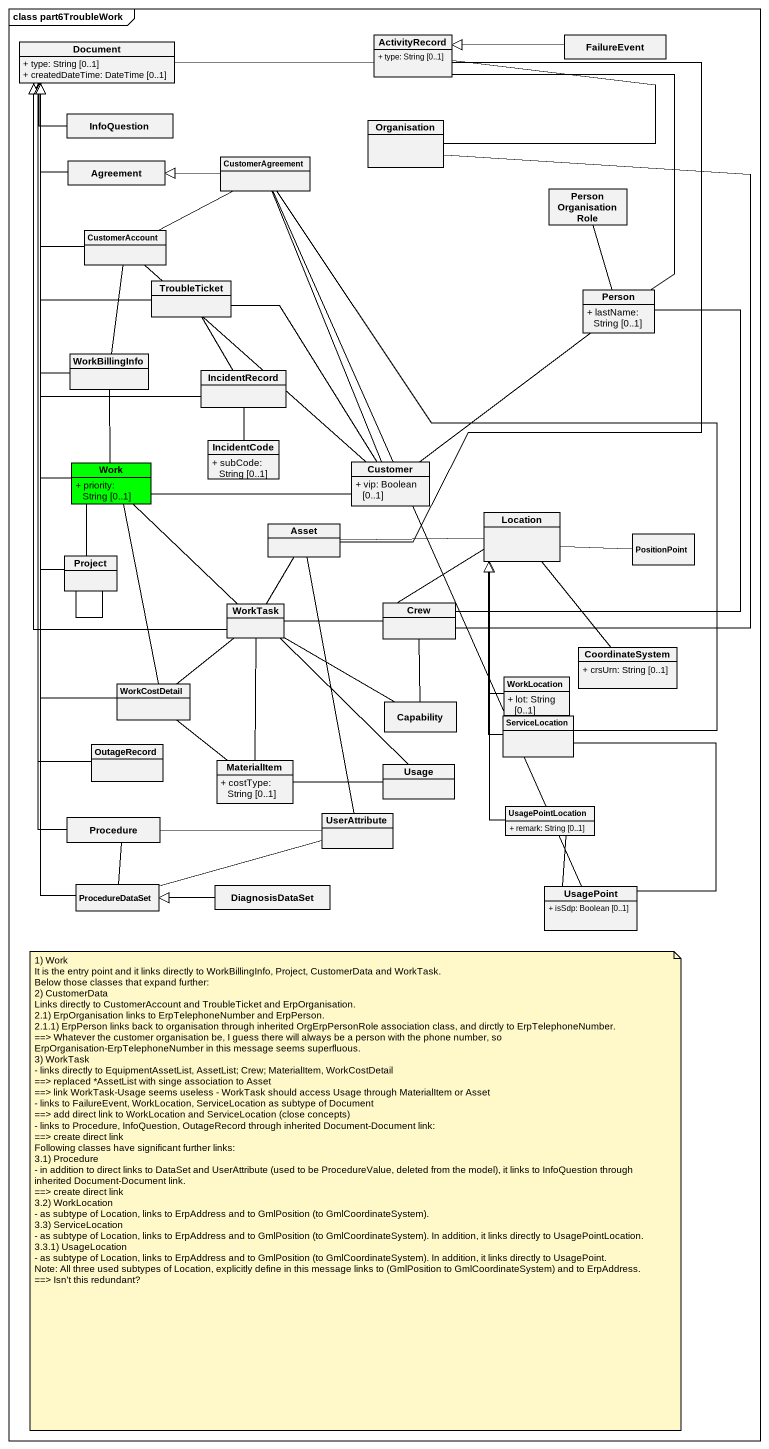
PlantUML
@startuml
mainframe class part6TroubleWork
hide circle
hide empty members
skinparam classAttributeIconSize 0
class Document {
  + type: String [0..1]
  + createdDateTime: DateTime [0..1]
}
class ActivityRecord {
  + type: String [0..1]
}
class FailureEvent
class InfoQuestion
class Organisation
class Agreement
class CustomerAgreement
class PersonOrganisationRole
class CustomerAccount
class TroubleTicket
class "Person" as Person_ {
  + lastName: String [0..1]
}
class WorkBillingInfo
class IncidentRecord
class IncidentCode {
  + subCode: String [0..1]
}
class Work #00FF00 {
  + priority: String [0..1]
}
class Customer {
  + vip: Boolean [0..1]
}
class Location
class Project
class Asset
class PositionPoint
class WorkTask
class Crew
class WorkLocation {
  + lot: String [0..1]
}
class CoordinateSystem {
  + crsUrn: String [0..1]
}
class WorkCostDetail
class Capability
class ServiceLocation
class OutageRecord
class MaterialItem {
  + costType: String [0..1]
}
class Usage
class Procedure
class UserAttribute
class UsagePointLocation {
  + remark: String [0..1]
}
class ProcedureDataSet
class DiagnosisDataSet
class UsagePoint {
  + isSdp: Boolean [0..1]
}
Document -right- ActivityRecord
FailureEvent -left-|> ActivityRecord
InfoQuestion -up-|> Document
Organisation -up- ActivityRecord
Agreement -up-|> Document
CustomerAgreement -left-|> Agreement
CustomerAgreement -- ServiceLocation
CustomerAgreement -- UsagePoint
CustomerAccount -up-|> Document
CustomerAccount -right- CustomerAgreement
CustomerAccount -- WorkBillingInfo
TroubleTicket -up-|> Document
TroubleTicket -- IncidentRecord
TroubleTicket -- Customer
Person_ -up- ActivityRecord
Person_ -up- PersonOrganisationRole
WorkBillingInfo -up-|> Document
WorkBillingInfo -- Work
IncidentRecord -up-|> Document
IncidentRecord -- IncidentCode
Work -up-|> Document
Work -- Project
Work -- WorkTask
Customer -up- CustomerAgreement
Customer -up- CustomerAccount
Customer -up- Person_
Customer -left- Work
Location -right- PositionPoint
Location -- CoordinateSystem
Project -up-|> Document
Project -- Project
Asset -up- ActivityRecord
Asset -right- Location
Asset -- WorkTask
WorkTask -up-|> Document
WorkTask -right- Crew
WorkTask -- MaterialItem
WorkTask -- Usage
Crew -up- Organisation
Crew -up- Person_
Crew -up- Location
WorkLocation -up-|> Location
WorkCostDetail -up-|> Document
WorkCostDetail -up- Work
WorkCostDetail -up- WorkTask
Capability -left- WorkTask
Capability -up- Crew
ServiceLocation -up-|> Location
ServiceLocation -- UsagePoint
OutageRecord -up-|> Document
MaterialItem -up- WorkCostDetail
MaterialItem -right- Usage
Procedure -up-|> Document
Procedure -right- UserAttribute
Procedure -- ProcedureDataSet
UserAttribute -up- Asset
UserAttribute -up- Asset
UserAttribute -left- ProcedureDataSet
UsagePointLocation -up-|> Location
UsagePointLocation -- UsagePoint
ProcedureDataSet -up-|> Document
DiagnosisDataSet -left-|> ProcedureDataSet
note as N1
  1) Work
  It is the entry point and it links directly to WorkBillingInfo, Project, CustomerData and WorkTask.
  Below those classes that expand further:
  2) CustomerData
  Links directly to CustomerAccount and TroubleTicket and ErpOrganisation.
  2.1) ErpOrganisation links to ErpTelephoneNumber and ErpPerson.
  2.1.1) ErpPerson links back to organisation through inherited OrgErpPersonRole association class, and dirctly to ErpTelephoneNumber.
  ~==> Whatever the customer organisation be, I guess there will always be a person with the phone number, so ErpOrganisation-ErpTelephoneNumber in this message seems superfluous.
  3) WorkTask
  - links directly to EquipmentAssetList, AssetList; Crew; MaterialItem, WorkCostDetail
  ~==> replaced *AssetList with singe association to Asset
  ~==> link WorkTask-Usage seems useless - WorkTask should access Usage through MaterialItem or Asset
  - links to FailureEvent, WorkLocation, ServiceLocation as subtype of Document
  ~==> add direct link to WorkLocation and ServiceLocation (close concepts)
  - links to Procedure, InfoQuestion, OutageRecord through inherited Document-Document link:
  ~==> create direct link
  Following classes have significant further links:
  3.1) Procedure
  - in addition to direct links to DataSet and UserAttribute (used to be ProcedureValue, deleted from the model), it links to InfoQuestion through inherited Document-Document link.
  ~==> create direct link
  3.2) WorkLocation
  - as subtype of Location, links to ErpAddress and to GmlPosition (to GmlCoordinateSystem).
  3.3) ServiceLocation
  - as subtype of Location, links to ErpAddress and to GmlPosition (to GmlCoordinateSystem). In addition, it links directly to UsagePointLocation.
  3.3.1) UsageLocation
  - as subtype of Location, links to ErpAddress and to GmlPosition (to GmlCoordinateSystem). In addition, it links directly to UsagePoint.
  Note: All three used subtypes of Location, explicitly define in this message links to (GmlPosition to GmlCoordinateSystem) and to ErpAddress.
  ~==> Isn't this redundant?
end note
@enduml
